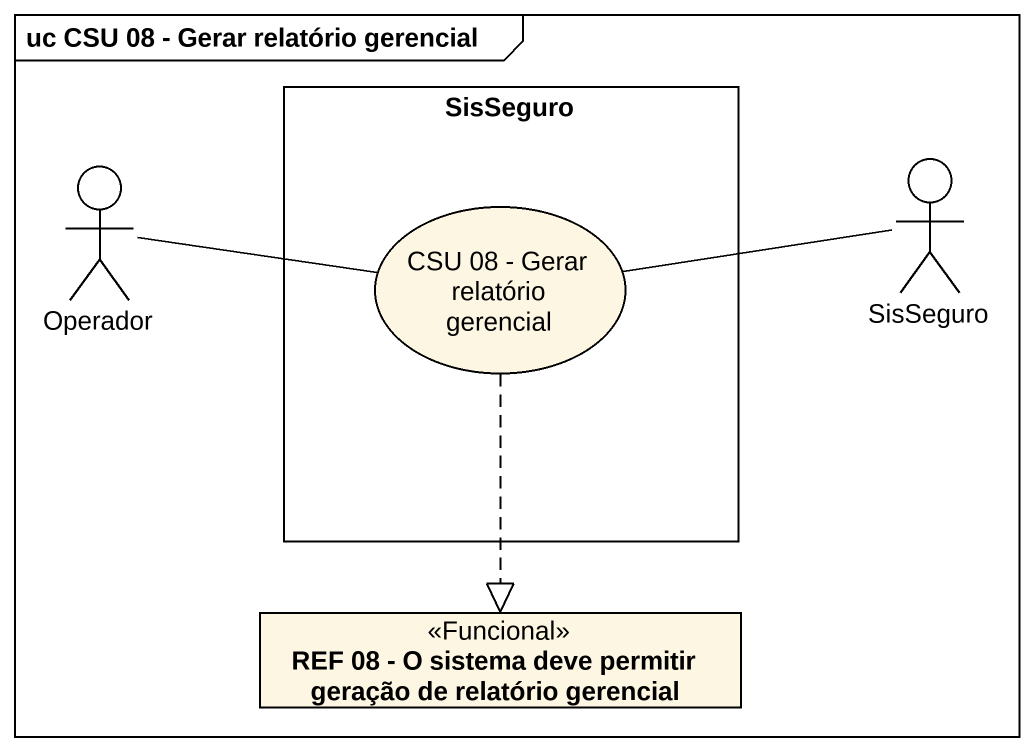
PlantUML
@startuml
mainframe uc CSU 08 - Gerar relatório gerencial
allowmixing
hide circle
hide empty members
actor Operador
rectangle SisSeguro {
  usecase "CSU 08 - Gerar relatório gerencial" as CSU_08_Gerar_relatório
}
actor "SisSeguro" as SisSeguro_2
class "REF 08 - O sistema deve permitir geração de relatório gerencial" as REF_08_O_sistema_deve <<Funcional>>
Operador -right- CSU_08_Gerar_relatório
SisSeguro_2 -left- CSU_08_Gerar_relatório
CSU_08_Gerar_relatório ..|> REF_08_O_sistema_deve
@enduml
